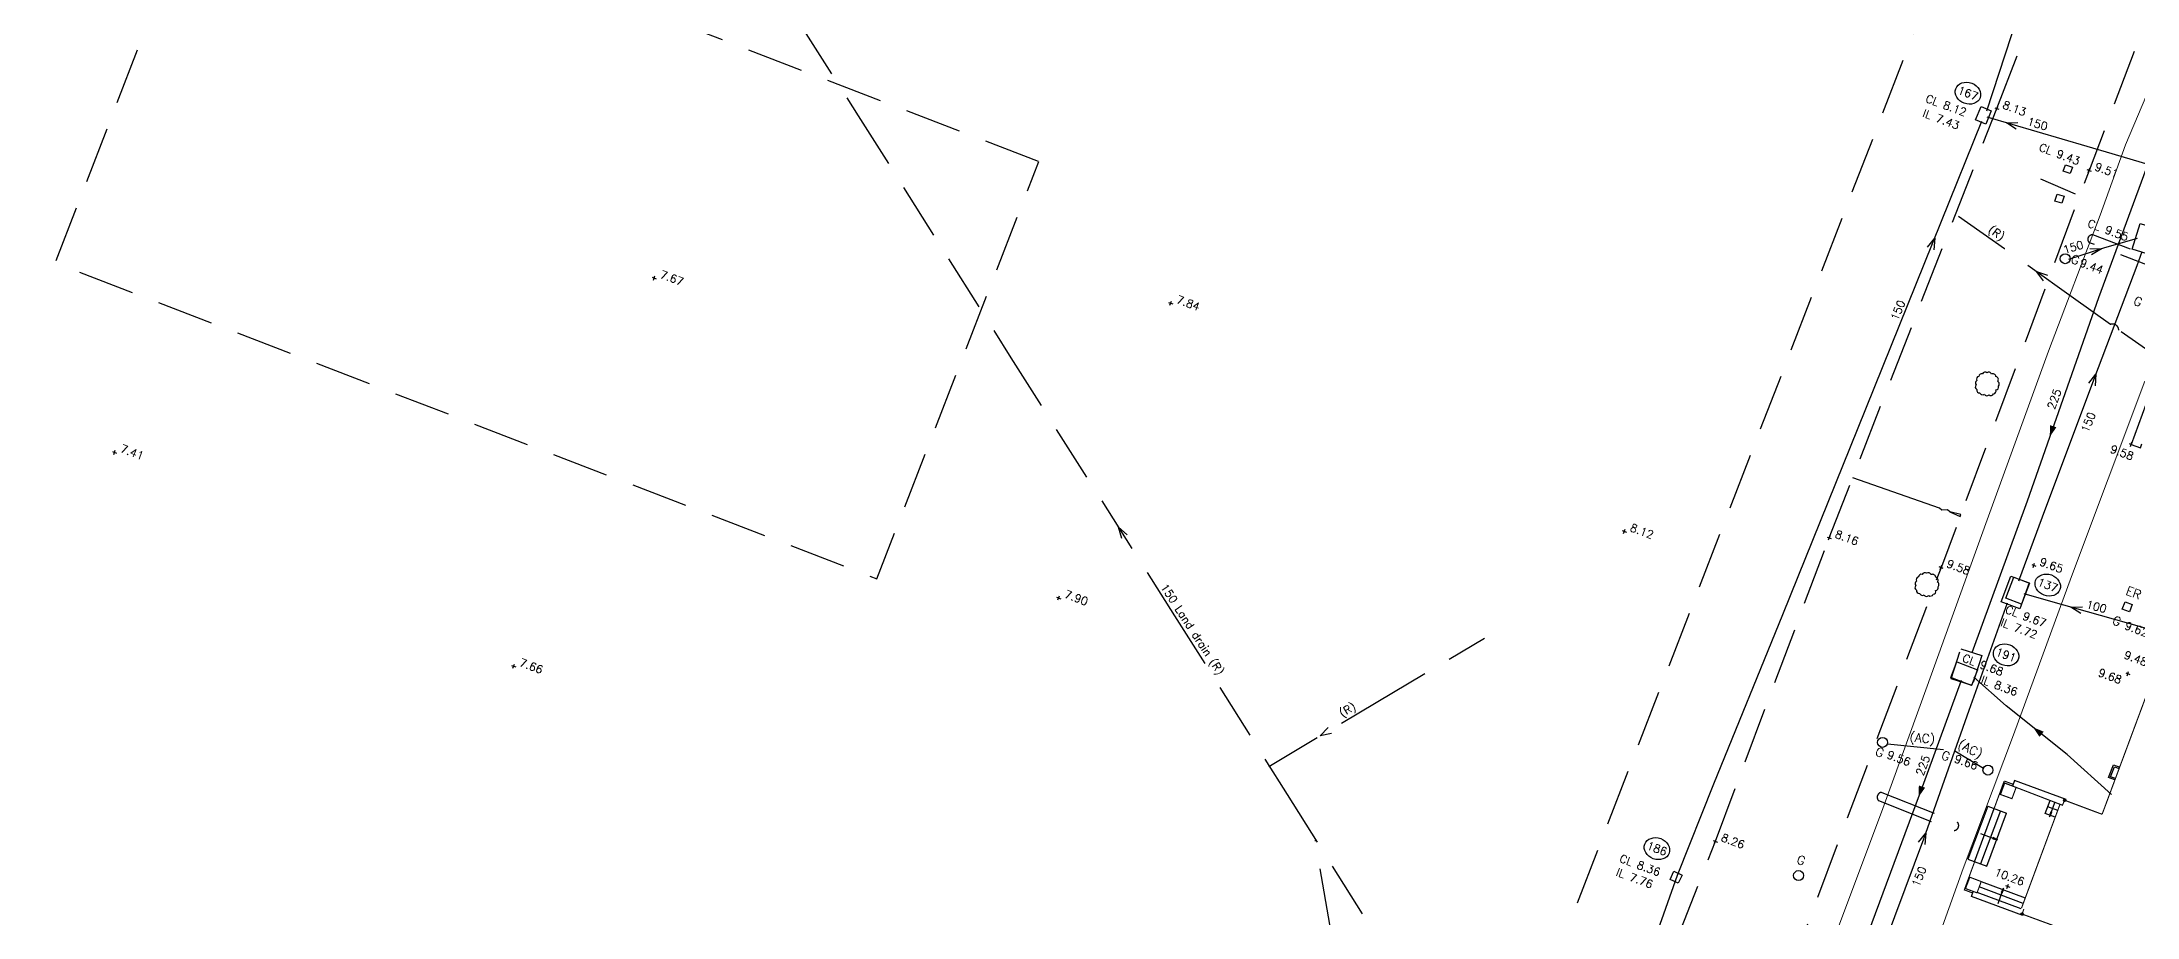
# Model space of a CAD drawing. Header units: millimetres. Extents: x 521005098 to 521837086, y 174609906 to 175681253.
# Drawn here: x 521221462 to 521315732, y 174767624 to 174806991 of the extents above; entities that cross this region are included whole.
import ezdxf
from ezdxf.enums import TextEntityAlignment as Align

# ---------------------------------------------------------------- set-up
doc = ezdxf.new("R2010")
doc.units = ezdxf.units.MM
doc.header["$LTSCALE"] = 200
for name, pattern in [('layout$0$DASHED', [19.05, 12.7, -6.35]), ('layout$0$HIDDEN', [9.525, 6.35, -3.175]), ('layout$0$survey$0$DASHED', [19.05, 12.7, -6.35])]:
    doc.linetypes.add(name, pattern=pattern)
for name, color, linetype in [('layout$0$ED-CHAMBER', 7, 'layout$0$HIDDEN'), ('layout$0$ED-FOUL', 3, 'Continuous'), ('layout$0$ED-STORM', 3, 'Continuous'), ('layout$0$EX_MCWS', 7, 'Continuous'), ('layout$0$survey$0$BUILDING', 8, 'Continuous'), ('layout$0$survey$0$DETAIL', 8, 'Continuous'), ('layout$0$survey$0$LEVEL', 8, 'Continuous'), ('layout$0$survey$0$ROAD', 8, 'Continuous'), ('layout$0$survey$0$SERVICE', 8, 'Continuous'), ('layout$0$survey$0$SPORTS_PITCH', 8, 'layout$0$survey$0$DASHED'), ('layout$0$survey$0$STAIRS', 8, 'Continuous'), ('layout$0$survey$0$TEXT_SERVICE', 8, 'Continuous'), ('layout$0$survey$0$VEGETATION', 8, 'Continuous')]:
    doc.layers.add(name, color=color, linetype=linetype)
doc.styles.add('layout$0$ROMANS', font='Romans.shx')
doc.styles.add('layout$0$survey$0$ROMANS', font='Romans.shx')

# ---------------------------------------------------------------- blocks, each defined once
blk = doc.blocks.new('layout$0$F')
at = {"layer": 'layout$0$ED-FOUL'}
blk.add_lwpolyline([(0, 0, 0, 0.3, 0), (-0.5, 0, 0.3, 0.3, 0)], format="xyseb", dxfattribs=at)
blk = doc.blocks.new('layout$0$S')
at = {"layer": 'layout$0$ED-STORM'}
blk.add_lwpolyline([(-0.5, 0.15), (0.001, 0), (-0.5, -0.151)], dxfattribs=at)
blk = doc.blocks.new('layout')
at = {"layer": 'layout$0$ED-CHAMBER'}
for points in [[(521316738.8, 174798553.1), (521316373, 174797393), (521315510.6, 174797664.9), (521315876.3, 174798824.9), (521316738.8, 174798553.1)], [(521310883.3, 174782652.6), (521310449.3, 174781497.2), (521309614.4, 174781810.7), (521310048.5, 174782966.2), (521310883.3, 174782652.6)], [(521307369.5, 174778347.6), (521307801.5, 174779688.1), (521308742.5, 174779384.9), (521308310.6, 174778044.3), (521307369.5, 174778347.6)]]:
    blk.add_lwpolyline(points, dxfattribs=at)
at = {"layer": 'layout$0$ED-FOUL'}
for points in [[(521316120, 174801251.1), (521313995.4, 174795477.5), (521310780.7, 174786327), (521308299.3, 174779504.8)], [(521316120, 174801251.1), (521313995.4, 174795477.5), (521310780.7, 174786327), (521308299.3, 174779504.8)], [(521314577.5, 174773143.5), (521312588.8, 174774937.3), (521309844.8, 174777121.2), (521308381.6, 174778414.3)], [(521314577.5, 174773143.5), (521312588.8, 174774937.3), (521309844.8, 174777121.2), (521308381.6, 174778414.3)], [(521307821.3, 174778273.2), (521306122, 174773631.6), (521303306, 174766028.4), (521300186.9, 174757567.8), (521297394.2, 174750102.1), (521295076.6, 174743934)], [(521307821.3, 174778273.2), (521306122, 174773631.6), (521303306, 174766028.4), (521300186.9, 174757567.8), (521297394.2, 174750102.1), (521295076.6, 174743934)]]:
    blk.add_lwpolyline(points, dxfattribs=at)
at = {"layer": 'layout$0$ED-FOUL', "linetype": 'Continuous'}
blk.add_ellipse((521309834.7, 174779419.6), major_axis=(546.6, -203.5), ratio=0.8266745, dxfattribs=at)
blk.add_ellipse((521309834.7, 174779419.6), major_axis=(546.6, -203.5), ratio=0.8266745, dxfattribs=at)
at = {"layer": 'layout$0$ED-STORM', "linetype": 'layout$0$DASHED'}
for p, q in [((521304496.3, 174775420.7), (521307526.8, 174775108.3)), ((521307526.8, 174775108.3), (521308816, 174774326.8))]:
    blk.add_line(p, q, dxfattribs=at)
for points in [[(521220739.1, 174862492.9), (521227402.2, 174852061.5), (521235002.5, 174840152.5), (521243358.6, 174826992.9), (521251523, 174814117.1), (521258192, 174803671.3), (521265062.7, 174792780.5), (521272425.4, 174781178.1), (521277484.3, 174773145.8), (521282703.8, 174764840.6), (521288375.9, 174755865.2)], [(521276667.1, 174774392.4), (521281494.4, 174777281.6), (521286374.5, 174780167)], [(521283821.4, 174739966.8), (521282723, 174746601.1), (521281823.6, 174752123.8), (521280032.8, 174763073.2), (521279404.8, 174767288.2), (521278762.5, 174771090.6)]]:
    blk.add_lwpolyline(points, dxfattribs=at)
at = {"layer": 'layout$0$ED-STORM'}
for points in [[(521308969.5, 174803885.1), (521310079.8, 174807287.2), (521311726, 174812256.6), (521312863.9, 174815616.1), (521313462.9, 174817414.8)], [(521287613.1, 174747737.6), (521288821.7, 174751260.5), (521291122.3, 174758165.2), (521294100.3, 174766801.8), (521295050.6, 174769515.9), (521296689.3, 174773622.6), (521299793.2, 174781228.6), (521303533.3, 174790484.3), (521306936.2, 174798922.2), (521308747.2, 174803425.6)], [(521312664.2, 174797220), (521314239.5, 174797725.2), (521315756.5, 174798159.9)], [(521310417.5, 174782748.9), (521311480.1, 174785621.9), (521313827.2, 174791914.6), (521315736.9, 174796939), (521315961, 174797565.7)], [(521316741.8, 174780444.3), (521314079.8, 174781197.1), (521311851.2, 174781818.3), (521310654.5, 174782169.8)], [(521303200.6, 174763243), (521303989.9, 174765399.3), (521306129.6, 174771140.2), (521308169.6, 174776933.9), (521309904.9, 174781762.6)]]:
    blk.add_lwpolyline(points, dxfattribs=at)
blk.add_lwpolyline([(521345450.9, 174792839.2), (521342425.1, 174793685.2), (521340271.4, 174794340.5, 0.4857054), (521339552, 174794559), (521334836.7, 174795956.9), (521327981.8, 174798039.1), (521319926.3, 174800387.8), (521314606, 174801962.3), (521308980.6, 174803605.1)], format="xyb", dxfattribs=at)
at = {"layer": 'layout$0$ED-STORM', "linetype": 'layout$0$DASHED'}
blk.add_lwpolyline([(521317101.8, 174792495.5), (521314907.7, 174794023.7, 0.5099672), (521314537.6, 174794283.7), (521312874.8, 174795460.5), (521309772, 174797683.8), (521307181.4, 174799503.2)], format="xyb", dxfattribs=at)
at = {"layer": 'layout$0$ED-STORM', "linetype": 'Continuous'}
for centre in [(521308121.4, 174804683.8), (521311711.8, 174782560.5), (521294129.7, 174770703.2)]:
    blk.add_ellipse(centre, major_axis=(546.6, -203.5), ratio=0.8266745, dxfattribs=at)
at = {"layer": 'layout$0$EX_MCWS', "lineweight": 0, "ltscale": 0.5}
for points in [[(521282067.1, 174712255.9), (521283115.6, 174714587.8), (521284395.2, 174717403.2), (521284884.7, 174718370.9), (521286395.6, 174719202.6), (521288572.8, 174720450.5), (521290195.1, 174721409.2), (521290279.1, 174721535.3), (521291259.3, 174724005.8), (521291637.3, 174725068.8), (521291754, 174725371.9), (521292860.7, 174728320.9), (521294476.3, 174732918.6), (521295457.4, 174735679.8), (521296983, 174739876.5), (521298877.6, 174744874), (521300928.4, 174750268.9), (521302912.3, 174755850.5), (521305404.5, 174762820.2), (521307910.1, 174769812.1), (521310168.4, 174775818), (521312780.7, 174782938.6), (521316075, 174791730)], [(521282067.1, 174712255.9), (521283115.6, 174714587.8), (521284395.2, 174717403.2), (521284884.7, 174718370.9), (521286395.6, 174719202.6), (521288572.8, 174720450.5), (521290195.1, 174721409.2), (521290279.1, 174721535.3), (521291259.3, 174724005.8), (521291637.3, 174725068.8), (521291754, 174725371.9), (521292860.7, 174728320.9), (521294476.3, 174732918.6), (521295457.4, 174735679.8), (521296983, 174739876.5), (521298877.6, 174744874), (521300928.4, 174750268.9), (521302912.3, 174755850.5), (521305404.5, 174762820.2), (521307910.1, 174769812.1), (521310168.4, 174775818), (521312780.7, 174782938.6), (521316075, 174791730)], [(521283181.3, 174720249.6), (521283338.5, 174720457.1), (521285047.9, 174721757.2), (521285167.3, 174721994.8), (521285280.1, 174722391.7), (521287204.4, 174727308), (521289916.6, 174734213.5), (521292567.2, 174740833.1), (521294312.1, 174745274.2), (521294866.5, 174746537.4), (521295704.2, 174748973.5), (521297633.4, 174754331.6), (521299926.9, 174760714.2), (521302067.2, 174766590.1), (521304287.6, 174772507.1), (521306293.4, 174778015.7), (521308927.4, 174785328.5), (521311747.6, 174793076.3), (521314063.9, 174799196.1), (521315209.3, 174802368.9), (521316342.6, 174805021.4), (521318383.5, 174810241.4), (521319839.5, 174813982.1), (521320300.8, 174815138.6)], [(521283181.3, 174720249.6), (521283338.5, 174720457.1), (521285047.9, 174721757.2), (521285167.3, 174721994.8), (521285280.1, 174722391.7), (521287204.4, 174727308), (521289916.6, 174734213.5), (521292567.2, 174740833.1), (521294312.1, 174745274.2), (521294866.5, 174746537.4), (521295704.2, 174748973.5), (521297633.4, 174754331.6), (521299926.9, 174760714.2), (521302067.2, 174766590.1), (521304287.6, 174772507.1), (521306293.4, 174778015.7), (521308927.4, 174785328.5), (521311747.6, 174793076.3), (521314063.9, 174799196.1), (521315209.3, 174802368.9), (521316342.6, 174805021.4), (521318383.5, 174810241.4), (521319839.5, 174813982.1), (521320300.8, 174815138.6)]]:
    blk.add_lwpolyline(points, dxfattribs=at)
at = {"layer": 'layout$0$survey$0$BUILDING', "linetype": 'Continuous', "const_width": 50, "flags": 128}
for points in [[(521314158.1, 174772247.7), (521317287.3, 174780651.5)], [(521323772.9, 174734903.2), (521299318.6, 174743958.2), (521302747.5, 174753257), (521305756.1, 174752132.2), (521308313.9, 174759001.5), (521309176.1, 174758680.4), (521312277.9, 174767129), (521310557, 174767760.4), (521310637, 174767984.6)], [(521309297.6, 174772504.6), (521309752.4, 174773746.1)], [(521309752.4, 174773746.1), (521310155.3, 174773596.1)], [(521309771.5, 174773657.4), (521312372.8, 174772656.3), (521312469.9, 174772880.2), (521314158.1, 174772247.7)], [(521312262.1, 174772694.1), (521310532.6, 174768030)], [(521308335, 174768707.5), (521307958.3, 174768847.8), (521308422.7, 174770115.7)]]:
    blk.add_lwpolyline(points, dxfattribs=at)
for points in [[(521309586.8, 174773137.6), (521309773.2, 174773650.3), (521310290.3, 174773457.7), (521310101.4, 174772950.5)], [(521308207.1, 174769417.4), (521308012.8, 174768907.6), (521308529.9, 174768715.1), (521308718.8, 174769222.3)]]:
    blk.add_lwpolyline(points, close=True, dxfattribs=at)
at = {"layer": 'layout$0$survey$0$BUILDING', "linetype": 'Continuous', "flags": 128}
blk.add_lwpolyline([(521309591.3, 174773149.7), (521309783.7, 174773661.5)], dxfattribs=at)
at = {"layer": 'layout$0$survey$0$BUILDING', "linetype": 'Continuous'}
for centre in [(521312469.9, 174772880.2), (521310557, 174767760.4)]:
    blk.add_circle(centre, 50, dxfattribs=at)
at = {"layer": 'layout$0$survey$0$DETAIL', "linetype": 'layout$0$survey$0$DASHED', "flags": 128}
for points in [[(521309424, 174803998), (521312051.4, 174810768.8)], [(521301880.6, 174784685.1), (521309424, 174803998)], [(521318754.3, 174797839.2), (521315467.8, 174788889.1), (521315881.1, 174788736.7), (521315965.6, 174788985.9)], [(521296758.3, 174771036.6), (521301880.6, 174784685.1)], [(521290851.3, 174756011.2), (521296758.3, 174771036.6)]]:
    blk.add_lwpolyline(points, dxfattribs=at)
at = {"layer": 'layout$0$survey$0$DETAIL', "linetype": 'Continuous', "flags": 128}
for points in [[(521312960.8, 174800142.7), (521311407, 174800811.3)], [(521314733.9, 174773794), (521314452.8, 174773898.7), (521314669.1, 174774479.7), (521314950.2, 174774375)], [(521314758.3, 174773859.6), (521314542.8, 174773939.8), (521314710.3, 174774389.7), (521314925.8, 174774309.4)]]:
    blk.add_lwpolyline(points, dxfattribs=at)
at = {"layer": 'layout$0$survey$0$DETAIL', "flags": 128}
blk.add_lwpolyline([(521307313.2, 174785855.6), (521307305.5, 174785858.2), (521307206, 174785946.1), (521306940.8, 174785933.1), (521306841.3, 174786021), (521302937.1, 174787390.1)], dxfattribs=at)
blk.add_lwpolyline([(521307313.2, 174785855.6), (521307768.4, 174785642.9), (521307801.5, 174785737.3)], close=True, dxfattribs=at)
at = {"layer": 'layout$0$survey$0$LEVEL', "flags": 128}
for points in [[(521309330.3, 174804032.9), (521309517.7, 174803963.1)], [(521309389.1, 174803904.3), (521309458.9, 174804091.7)], [(521313475.8, 174801249.3), (521313663.3, 174801179.6)], [(521313534.7, 174801120.7), (521313604.4, 174801308.2)], [(521248918.4, 174796404), (521249105.8, 174796334.2)], [(521248977.2, 174796275.4), (521249047, 174796462.8)], [(521272211.9, 174795144.7), (521272281.7, 174795332.2)], [(521272153, 174795273.4), (521272340.5, 174795203.6)], [(521315374, 174788924), (521315561.5, 174788854.2)], [(521315432.9, 174788795.4), (521315502.7, 174788982.8)], [(521224635.4, 174788565.8), (521224822.8, 174788496)], [(521224694.2, 174788437.2), (521224764, 174788624.6)], [(521292569.5, 174785011.3), (521292757, 174784941.5)], [(521292628.4, 174784882.7), (521292698.2, 174785070.1)], [(521301786.9, 174784720), (521301974.3, 174784650.2)], [(521301845.7, 174784591.4), (521301915.5, 174784778.8)], [(521306811.5, 174783393.6), (521306998.9, 174783323.8)], [(521306870.3, 174783265), (521306940.1, 174783452.4)], [(521310992.2, 174783480), (521311179.6, 174783410.2)], [(521311051, 174783351.3), (521311120.8, 174783538.8)], [(521267119.5, 174782016.5), (521267306.9, 174781946.7)], [(521267178.3, 174781887.9), (521267248.1, 174782075.3)], [(521242592, 174778945.1), (521242779.4, 174778875.3)], [(521242650.8, 174778816.5), (521242720.6, 174779003.9)], [(521315220.9, 174778606.9), (521315408.3, 174778537.1)], [(521315279.7, 174778478.3), (521315349.5, 174778665.7)], [(521296664.6, 174771071.5), (521296852, 174771001.7)], [(521296723.4, 174770942.9), (521296793.2, 174771130.3)], [(521309814.9, 174769042.2), (521310002.3, 174768972.4)], [(521309873.7, 174768913.6), (521309943.5, 174769101)]]:
    blk.add_lwpolyline(points, dxfattribs=at)
at = {"layer": 'layout$0$survey$0$ROAD', "linetype": 'layout$0$survey$0$DASHED', "flags": 128}
for points in [[(521319681, 174817238.4), (521313569.6, 174801214.5), (521306926.1, 174783381.9), (521298921.6, 174762008.7), (521290216.2, 174738486.2), (521286118.5, 174727245.1), (521284496.3, 174722982.8)], [(521304098.2, 174772862.8), (521307500.5, 174771520.9)], [(521304245, 174773234.9), (521307647.3, 174771893)]]:
    blk.add_lwpolyline(points, dxfattribs=at)
blk.add_lwpolyline([(521317051, 174797053.8, -0.6205056), (521316901.4, 174796682.8), (521313587.6, 174797960.5, -0.6356128), (521313731.5, 174798333.8), (521317045.3, 174797056)], format="xyb", dxfattribs=at)
at = {"layer": 'layout$0$survey$0$ROAD', "linetype": 'layout$0$survey$0$DASHED'}
for centre, radius, start, end in [((521304257.7, 174773015.7), 220.9, 94.03277, 223.795018), ((521307483.4, 174771743.5), 223.2, 274.410475, 41.689801)]:
    blk.add_arc(centre, radius, start, end, dxfattribs=at)
at = {"layer": 'layout$0$survey$0$SERVICE', "linetype": 'Continuous', "flags": 128}
for points in [[(521308465.4, 174803491.4), (521308712.2, 174804081.9), (521309173.6, 174803889.1), (521308926.8, 174803298.6)], [(521312820.4, 174801363.9), (521312722.7, 174801069.7), (521312409.5, 174801173.7), (521312507.2, 174801467.9)], [(521312449.7, 174800049), (521312352.1, 174799733.7), (521312036.8, 174799831.3), (521312134.4, 174800146.6)], [(521309825.7, 174781963.9), (521310187.6, 174782917.5), (521310888.8, 174782651.4), (521310526.9, 174781697.8)], [(521315394.3, 174781356.4), (521315066.3, 174781478.5), (521315188.4, 174781806.5), (521315516.4, 174781684.4)], [(521307615.3, 174779108.4), (521308557.9, 174778745.7), (521308288.5, 174778045.7), (521307345.9, 174778408.5)], [(521295255.9, 174769515.8), (521295079.9, 174769145.4), (521294718.6, 174769317.1), (521294894.6, 174769687.4)]]:
    blk.add_lwpolyline(points, close=True, dxfattribs=at)
at = {"layer": 'layout$0$survey$0$SERVICE', "linetype": 'Continuous'}
for centre in [(521312498.6, 174797240.4), (521304280.3, 174775483.6), (521309021.7, 174774235.7), (521300500.8, 174769490.2)]:
    blk.add_circle(centre, 225, dxfattribs=at)
at = {"layer": 'layout$0$survey$0$SPORTS_PITCH', "linetype": 'layout$0$survey$0$DASHED', "flags": 128}
for points in [[(521307943.1, 174813263.6), (521280846.2, 174743210.1), (521185998.6, 174780046.4), (521212938.2, 174850183.7), (521307943.1, 174813263.6)], [(521266309.3, 174801607.6), (521229302.8, 174815844.8), (521222056.1, 174797054.9), (521259024.8, 174782845.1), (521266323.1, 174801607.3)]]:
    blk.add_lwpolyline(points, dxfattribs=at)
at = {"layer": 'layout$0$survey$0$STAIRS', "linetype": 'Continuous', "flags": 128}
for points in [[(521312516.8, 174772862.7), (521312534.2, 174772909.5), (521310220.5, 174773771.1), (521310127.2, 174773520.5)], [(521311599.5, 174772290), (521311822, 174772868.3)], [(521309015.9, 174772609.5), (521308121.3, 174770228)], [(521308422.7, 174770115.7), (521309297.6, 174772504.6)], [(521309580.1, 174772399.4), (521308692.4, 174770015.3)], [(521308974.9, 174769910.1), (521309862.6, 174772294.2)], [(521309015.9, 174772609.5), (521309862.6, 174772294.2)], [(521312049.3, 174772122.5), (521311599.5, 174772290)], [(521312160.6, 174772411.6), (521311710.7, 174772579.1)], [(521308121.3, 174770228), (521308974.9, 174769910.1)], [(521310610.8, 174768241), (521308628.3, 174768979.2)], [(521308718.8, 174769222.3), (521310701, 174768484.2)], [(521310604, 174767743.2), (521310586.5, 174767696.3), (521308278.5, 174768555.7), (521308361.2, 174768777.9)], [(521310520.6, 174767997.7), (521308537.7, 174768736.1)]]:
    blk.add_lwpolyline(points, dxfattribs=at)
at = {"layer": 'layout$0$survey$0$STAIRS', "flags": 128}
for points in [[(521312019.6, 174772761.1), (521311784.1, 174772134)], [(521311800.2, 174772162.9), (521311790, 174772158.4)], [(521311808.2, 174772177.3), (521311792.9, 174772170.6)], [(521311816.3, 174772191.8), (521311795.9, 174772182.9)], [(521311824.4, 174772206.2), (521311798.8, 174772195.1)], [(521311832.4, 174772220.6), (521311801.8, 174772207.3)], [(521311840.4, 174772235.1), (521311804.7, 174772219.4)], [(521311848.5, 174772249.5), (521311807.7, 174772231.7)], [(521311856.6, 174772264), (521311810.6, 174772243.9)], [(521311864.6, 174772278.4), (521311813.6, 174772256.1)], [(521311872.7, 174772292.8), (521311816.6, 174772268.3)], [(521311880.7, 174772307.3), (521311819.5, 174772280.5)], [(521311888.8, 174772321.7), (521311822.4, 174772292.7)], [(521311884.8, 174772330.9), (521311825.4, 174772304.9)], [(521311871.6, 174772336), (521311828.4, 174772317.1)], [(521311858.5, 174772341.2), (521311831.3, 174772329.3)], [(521311845.3, 174772346.3), (521311834.3, 174772341.5)], [(521308687.3, 174771377.6), (521309455.4, 174771093.3)], [(521309243.1, 174771154.5), (521309247.9, 174771143.5)], [(521309248.2, 174771167.7), (521309260.1, 174771140.5)], [(521309253.4, 174771180.9), (521309272.3, 174771137.6)], [(521309258.5, 174771194), (521309284.5, 174771134.6)], [(521309267.7, 174771198), (521309296.7, 174771131.7)], [(521309282.1, 174771190), (521309308.9, 174771128.7)], [(521309296.6, 174771181.9), (521309321.1, 174771125.8)], [(521309311, 174771173.9), (521309333.3, 174771122.8)], [(521309325.4, 174771165.8), (521309345.5, 174771119.9)], [(521309339.9, 174771157.7), (521309357.7, 174771116.9)], [(521309354.3, 174771149.7), (521309370, 174771114)], [(521309368.8, 174771141.7), (521309382.1, 174771111)], [(521309383.2, 174771133.6), (521309394.3, 174771108.1)], [(521309397.6, 174771125.5), (521309406.5, 174771105.1)], [(521309412.1, 174771117.5), (521309418.8, 174771102.2)], [(521309426.5, 174771109.4), (521309431, 174771099.2)], [(521309479, 174768239.6), (521309727.6, 174768926.5)], [(521309622.9, 174768738.9), (521309689.3, 174768767.9)], [(521309626.9, 174768729.7), (521309686.3, 174768755.7)], [(521309631, 174768753.3), (521309692.2, 174768780.1)], [(521309639.1, 174768767.7), (521309695.2, 174768792.3)], [(521309640.1, 174768724.5), (521309683.4, 174768743.5)], [(521309647.1, 174768782.2), (521309698.1, 174768804.5)], [(521309653.3, 174768719.4), (521309680.4, 174768731.3)], [(521309655.1, 174768796.6), (521309701.1, 174768816.7)], [(521309663.2, 174768811.1), (521309704, 174768828.9)], [(521309666.4, 174768714.2), (521309677.4, 174768719)], [(521309671.3, 174768825.5), (521309707, 174768841.1)], [(521309679.3, 174768839.9), (521309709.9, 174768853.3)], [(521309687.3, 174768854.3), (521309712.9, 174768865.5)], [(521309695.4, 174768868.8), (521309715.8, 174768877.7)], [(521309703.5, 174768883.2), (521309718.8, 174768889.9)], [(521309711.5, 174768897.7), (521309721.7, 174768902.1)]]:
    blk.add_lwpolyline(points, dxfattribs=at)
for points in [[(521311784.1, 174772134), (521311892.3, 174772328), (521311836.2, 174772349.9)], [(521309455.4, 174771093.3), (521309261.4, 174771201.5), (521309239.5, 174771145.5)], [(521309727.6, 174768926.5), (521309619.5, 174768732.6), (521309675.5, 174768710.7)]]:
    blk.add_lwpolyline(points, close=True, dxfattribs=at)
at = {"layer": 'layout$0$survey$0$VEGETATION', "linetype": 'Continuous', "flags": 128}
for points in [[(521309173.9, 174792051.9, 0.5205671), (521308972.5, 174792112, 0.5205671), (521308779.1, 174792059.8, 0.5205671), (521308613.1, 174791947.7, 0.5205671), (521308518.1, 174791759.5, 0.5205671), (521308493.6, 174791560, 0.5205671), (521308515.9, 174791353, 0.5205671), (521308661.3, 174791209.4, 0.5205671), (521308861, 174791145, 0.5205671), (521309073.7, 174791115.4, 0.5205671), (521309267.1, 174791167.6, 0.5205671), (521309380.7, 174791339, 0.5205671), (521309492.6, 174791506, 0.5205671), (521309461.5, 174791716.3, 0.5205671), (521309382.4, 174791944.5, 0.5205671), (521309173.9, 174792051.9)], [(521306460.8, 174783028.3, 0.5205671), (521306259.4, 174783088.3, 0.5205671), (521306066, 174783036.1, 0.5205671), (521305900, 174782924.1, 0.5205671), (521305805.1, 174782735.8, 0.5205671), (521305780.5, 174782536.3, 0.5205671), (521305802.8, 174782329.3, 0.5205671), (521305948.2, 174782185.7, 0.5205671), (521306147.9, 174782121.3, 0.5205671), (521306360.6, 174782091.8, 0.5205671), (521306554, 174782144, 0.5205671), (521306667.6, 174782315.3, 0.5205671), (521306779.5, 174782482.3, 0.5205671), (521306748.4, 174782692.6, 0.5205671), (521306669.3, 174782920.8, 0.5205671), (521306460.8, 174783028.3)]]:
    blk.add_lwpolyline(points, format="xyb", close=True, dxfattribs=at)
at = {"layer": 'layout$0$ED-FOUL', "linetype": 'Continuous'}
for p, xscale, yscale, zscale, rotation in [((521311800, 174789228.4), 1000, 1000, 1000, 251.3457093491448), ((521311800, 174789228.4), 999.9999999954964, 999.9999999954964, 999.9999999954964, 251.3457093482118), ((521311049, 174776162.8), 1000, 1000, 1000, 140.8779984489818), ((521311049, 174776162.8), 1000.000000008412, 1000.000000008412, 1000.000000008412, 140.8779984493164), ((521305895.9, 174773021.2), 1000, 1000, 1000, 251.3457093491448), ((521305895.9, 174773021.2), 999.9999999954964, 999.9999999954964, 999.9999999954964, 251.3457093482118)]:
    blk.add_blockref('layout$0$F', p, dxfattribs=dict(at, xscale=xscale, yscale=yscale, zscale=zscale, rotation=rotation))
at = {"layer": 'layout$0$ED-STORM', "linetype": 'Continuous'}
for p, xscale, yscale, zscale, rotation in [((521309850, 174803351.2), 999.9999999842142, 1000, 1000, 164.4144369494176), ((521306629.6, 174798162), 1000.000000007327, 1000.000000007327, 1000.000000007327, 68.36756496442835), ((521314130.2, 174797690.2), 1000.000000031399, 1000, 1000, 15.32796065890454), ((521311199.6, 174796660.8), 999.9999999755277, 1000, 1000, 144.5611918941008), ((521313878, 174792048.2), 1000.000000021521, 1000, 1000, 68.96050768194458), ((521269900.6, 174785156.8), 999.9999999982533, 999.9999999982533, 999.9999999982533, 122.8105176549046), ((521312758.6, 174781565.3), 999.9999999958496, 999.9999999958496, 999.9999999958496, 164.0892343368833), ((521278974.1, 174775773.2), 1000.000000003741, 1000.000000003741, 1000.000000003741, 208.8286951231504), ((521306222.8, 174771404.8), 1000.000000008476, 1000.000000008476, 1000.000000008476, 69.01514081945672)]:
    blk.add_blockref('layout$0$S', p, dxfattribs=dict(at, xscale=xscale, yscale=yscale, zscale=zscale, rotation=rotation))
at = {"layer": 'layout$0$ED-FOUL', "linetype": 'Continuous', "style": 'layout$0$ROMANS'}
for s, rotation, p in [('225', 69.15616, (521312111.5, 174790392.5)), ('225', 69.15616, (521312111.5, 174790392.5)), ('IL 8.36', 339.576964, (521308633.8, 174778056.7)), ('IL 8.36', 339.576964, (521308633.8, 174778056.7)), ('225', 69.15616, (521306200.4, 174773911.3)), ('225', 69.15616, (521306200.4, 174773911.3))]:
    blk.add_text(s, height=360, rotation=rotation, dxfattribs=at).set_placement(p, align=Align.BOTTOM_LEFT)
at = {"layer": 'layout$0$ED-FOUL', "style": 'layout$0$ROMANS'}
blk.add_text('191', height=360, rotation=339.576964, dxfattribs=at).set_placement((521309834.7, 174779419.6), align=Align.MIDDLE_CENTER)
blk.add_text('191', height=360, rotation=339.576964, dxfattribs=at).set_placement((521309834.7, 174779419.6), align=Align.MIDDLE_CENTER)
at = {"layer": 'layout$0$ED-STORM', "style": 'layout$0$ROMANS'}
for s, p in [('167', (521308121.4, 174804683.8)), ('137', (521311711.8, 174782560.5)), ('186', (521294129.7, 174770703.2))]:
    blk.add_text(s, height=360, rotation=339.576964, dxfattribs=at).set_placement(p, align=Align.MIDDLE_CENTER)
at = {"layer": 'layout$0$ED-STORM', "linetype": 'Continuous', "style": 'layout$0$ROMANS'}
for s, rotation, p in [('IL 7.43', 339.576964, (521306011.7, 174803537.4)), ('150', 343.731369, (521310731.3, 174803157.8)), ('(R)', 324.644852, (521308938.4, 174798380.4)), ('150', 16.586413, (521312495, 174797349.2)), ('150', 67.710401, (521305063.6, 174794380.7)), ('150', 67.710401, (521313626, 174789347.8)), ('150 Land drain (R)', 303.062615, (521271688.5, 174782412.5)), ('100', 345.376662, (521313384.2, 174781427.1)), ('IL 7.72', 339.576964, (521309515.2, 174780631.8)), ('(R)', 30.893525, (521280026.9, 174776512.7)), ('IL 7.76', 339.576964, (521292218.7, 174769402.9)), ('150', 67.710401, (521306016, 174768911))]:
    blk.add_text(s, height=360, rotation=rotation, dxfattribs=at).set_placement(p, align=Align.BOTTOM_LEFT)
for rotation, p in [(354.308525, (521305477.3, 174775535.1)), (331.738485, (521307631, 174775284))]:
    blk.add_text('(AC)', height=400, rotation=rotation, dxfattribs=at).set_placement(p)
at = {"layer": 'layout$0$survey$0$LEVEL', "style": 'layout$0$survey$0$ROMANS'}
for s, p in [('CL 8.12', (521306184, 174804301.1)), ('8.13', (521309646.3, 174804021.9)), ('CL 9.43', (521311286.7, 174802108.7)), ('9.51', (521313791.9, 174801238.4)), ('CL 9.55', (521313470.1, 174798690.6)), ('7.67', (521249234.4, 174796393.1)), ('9.44', (521313118, 174796915.7)), ('7.84', (521272469.1, 174795262.4)), ('7.41', (521224951.4, 174788554.8)), ('9.58', (521314484.8, 174788540.2)), ('8.12', (521292885.6, 174785000.3)), ('8.16', (521302102.9, 174784709)), ('9.58', (521307127.5, 174783382.6)), ('9.65', (521311308.2, 174783469)), ('7.90', (521267435.5, 174782005.5)), ('CL 9.67', (521309768.6, 174781317.6)), ('9.62', (521315141.3, 174780592.8)), ('CL 9.68', (521307837.6, 174779132.4)), ('9.48', (521315106.5, 174779276.6)), ('7.66', (521242908, 174778934.1)), ('9.68', (521313945.6, 174778481.4)), ('9.56', (521304444.6, 174774785.6)), ('9.66', (521307472.1, 174774608.9)), ('8.26', (521296980.6, 174771060.5)), ('CL 8.36', (521292407.8, 174770120.9)), ('10.26', (521309279.4, 174769507.8))]:
    blk.add_text(s, height=360, rotation=339.576964, dxfattribs=at).set_placement(p)
at = {"layer": 'layout$0$survey$0$TEXT_SERVICE', "style": 'layout$0$survey$0$ROMANS'}
for s, p in [('G', (521312946.9, 174797198)), ('G', (521315771.9, 174795318.3)), ('ER', (521315578, 174782214.5)), ('G', (521314816.9, 174780936.9)), ('G', (521304151, 174775037.5)), ('G', (521307122.5, 174774875.9)), ('G', (521300614.8, 174770180.8))]:
    blk.add_text(s, height=400, rotation=339.576964, dxfattribs=at).set_placement(p, align=Align.MIDDLE_CENTER)

msp = doc.modelspace()

# ---------------------------------------------------------------- block references
msp.add_blockref('layout', (0, 0))

doc.saveas('drawing.dxf')
